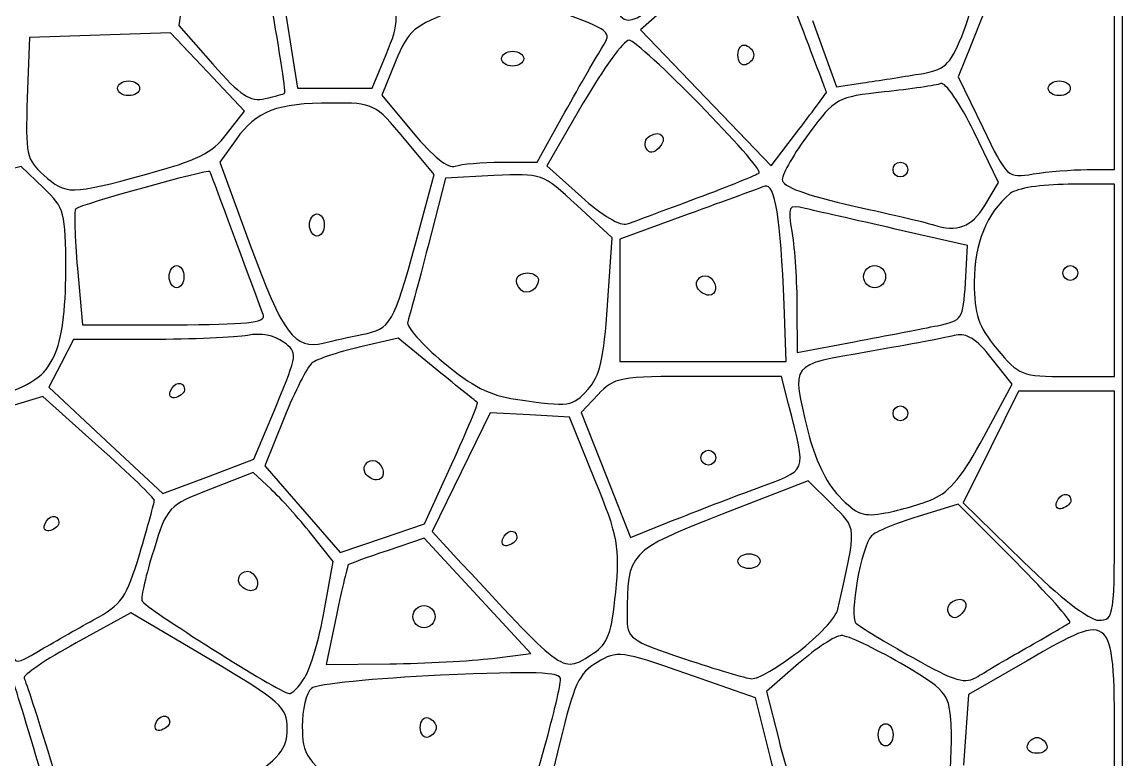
# Model space of a CAD drawing. Extents: x 1 to 601, y -4 to 449.
# Drawn here: x 489.2 to 600.9, y 141.7 to 216.6 of the extents above; entities that cross this region are included whole.
import ezdxf

# ---------------------------------------------------------------- set-up
doc = ezdxf.new("R2010")
doc.units = 0
doc.layers.get('0').update_dxf_attribs({"linetype": 'CONTINUOUS'})

msp = doc.modelspace()

# ---------------------------------------------------------------- linework, layer by layer
at = {"color": 7}
for points in [[(0.875971, 224.12403), (0.875971, 449.124032), (300.87597, 449.124032), (600.87597, 449.124032), (600.87597, 224.12403), (600.87597, -0.87597), (300.87597, -0.87597), (0.875971, -0.87597)], [(537.87576, 212.87403)], [(561.87576, 213.24903)], [(580.233173, 211.304123)], [(498.87597, 209.87403)], [(515.84289, 209.37249)], [(570.8703, 209.446987)], [(593.37597, 209.87403)], [(552.57339, 203.75688)], [(537.87276, 202.37403)], [(501.824895, 201.154905)], [(577.62597, 201.62403)], [(597.31347, 201.615765)], [(557.731597, 198.735458)], [(586.938015, 197.969415)], [(518.37597, 195.99903)], [(594.87597, 191.12403)], [(504.12597, 190.74903)], [(574.62597, 190.74903)], [(539.85558, 189.394417)], [(557.783003, 189.572205)], [(513.692633, 186.81153)], [(582.125963, 185.773477)], [(523.69665, 184.875667)], [(492.43881, 182.68542)], [(504.23847, 179.08653)], [(546.647535, 179.31153)], [(577.62597, 176.87403)], [(558.12597, 172.37403)], [(524.033002, 170.822205)], [(563.55159, 169.192305)], [(581.75097, 168.214095)], [(594.23847, 167.83653)], [(600.12597, 167.49903)], [(491.48847, 165.58653)], [(537.98847, 164.08653)], [(561.87597, 161.87403)], [(511.283002, 159.572205)], [(583.32339, 156.50688)], [(496.449727, 155.91321)], [(528.87597, 156.24903)], [(591.50097, 153.258413)], [(536.917005, 152.010705)], [(547.205152, 152.537978)], [(568.011922, 152.67615)], [(517.898542, 150.06153)], [(502.73847, 145.33653)], [(529.62597, 144.99903)], [(576.12597, 144.24903)], [(591.269723, 143.18028)], [(600.12597, 142.323487)]]:
    msp.add_lwpolyline(points, close=True, dxfattribs=at)
for points in [[(568.29996, 216.24903), (565.735087, 222.99903), (563.02104, 222.829972)], [(505.6782, 220.37403), (505.08993, 216.24903), (508.54545, 212.331637)], [(515.41983, 220.794765), (517.17222, 209.87403), (520.961595, 209.87703), (524.75097, 209.88003), (526.157348, 213.299565), (526.157348, 213.29919)], [(554.792835, 218.270745), (551.980665, 215.79246), (558.615712, 208.890367), (565.25076, 201.988282), (568.06326, 205.69161)], [(569.449793, 216.758738), (571.891605, 210.011445), (574.571288, 210.417615)], [(597.31347, 201.615772), (600.12597, 201.624023), (600.12597, 209.499023), (600.12597, 217.374023), (593.457405, 217.374023), (586.78884, 217.374023), (585.52014, 214.203225), (584.251432, 211.032428), (586.74207, 205.884037)], [(509.95941, 205.213687), (511.770007, 207.561525), (508.01964, 211.530278), (504.269272, 215.49903), (497.10213, 215.260755), (489.934995, 215.022487), (489.717982, 208.885755)], [(527.115817, 212.601562), (525.70434, 209.162197), (528.893857, 205.352662)], [(546.171855, 208.377338), (542.46069, 202.005645), (545.98083, 198.846413)], [(537.87276, 202.37403), (541.496872, 202.37403), (544.310752, 207.43653)], [(510.917228, 204.681967), (509.282175, 202.385745), (512.35911, 193.942387)], [(529.128413, 194.066752), (531.047588, 201.134475), (528.016943, 204.754252)], [(586.938015, 197.969415), (588.323467, 200.3148), (585.819772, 205.490198)], [(491.36988, 199.754865), (489.11379, 201.916335), (482.166998, 200.241622)], [(537.095235, 201.004477), (532.1895, 200.759917), (530.41506, 193.879477)], [(600.12597, 190.37403), (600.12597, 200.12403), (595.394318, 200.12403)], [(548.63877, 187.84746), (549.096968, 194.695897), (545.548973, 197.97246)], [(556.81347, 197.082127), (549.87597, 194.54043), (549.87597, 188.33223), (549.87597, 182.12403), (558.328043, 182.12403), (566.780123, 182.12403), (566.56011, 187.93653)], [(584.97417, 190.116097), (585.197378, 193.922617), (577.84917, 195.58851)], [(494.815358, 191.584965), (495.332865, 185.87403), (504.68466, 185.87403)], [(595.30557, 180.62403), (600.12597, 180.62403), (600.12597, 190.37403)], [(567.867713, 187.651635), (567.875963, 183.05424), (573.688463, 184.145805)], [(502.17648, 184.37403), (494.41449, 184.37403), (493.161142, 181.950315), (491.907787, 179.526607), (497.701125, 174.131917), (503.494463, 168.737227), (508.11426, 170.47395), (512.73405, 172.210672), (514.975913, 177.614947)], [(531.308857, 181.296427), (527.366745, 184.521428), (523.433857, 183.599513)], [(586.857877, 174.504772), (589.714778, 179.842875), (587.607877, 182.510587)], [(567.021848, 177.81153), (566.318152, 180.62403), (557.852797, 180.62403)], [(547.671705, 178.797712), (545.955968, 176.971395), (548.45733, 170.624227), (550.958685, 164.27706), (554.729828, 165.78954)], [(600.12597, 167.49903), (600.12597, 179.12403), (595.244827, 179.12403), (590.363692, 179.12403), (587.561685, 173.461268), (584.75967, 167.798505), (590.843085, 161.836268)], [(496.958122, 173.512875), (491.290275, 178.585575), (486.797287, 177.22521)], [(547.363575, 170.12403), (544.77384, 176.49903), (540.740902, 176.719005), (536.707972, 176.93898), (533.76612, 170.90511), (530.824275, 164.87124), (533.78112, 161.685135)], [(515.80128, 176.417588), (513.84783, 171.537953), (517.665773, 167.148368), (521.483722, 162.758775), (525.77322, 164.207362), (530.062717, 165.65595), (532.839825, 171.769507)], [(514.470945, 169.180733), (512.66664, 170.862428), (508.309972, 169.174905)], [(571.40952, 167.64693), (569.00097, 170.044838), (560.266575, 166.63119)], [(590.08026, 161.794275), (584.239507, 167.669483), (580.171935, 166.410953)], [(519.871545, 156.789195), (520.787392, 161.829368), (518.531317, 164.664195)], [(536.917005, 152.010705), (540.83304, 152.49903), (535.417005, 158.354235), (530.00097, 164.20944), (526.25097, 162.933097)], [(508.153455, 151.946445), (500.221568, 156.643868), (494.664975, 153.576563)], [(521.111108, 156.392587), (520.059135, 151.37403), (526.530053, 151.448205)], [(568.022085, 151.473457), (564.793193, 148.636838), (566.015115, 143.772338)], [(591.248025, 151.773945), (585.302122, 148.344353), (584.76522, 141.183023)], [(565.058445, 142.469355), (563.675273, 147.99903), (556.694678, 150.431115)], [(543.791415, 143.470028), (542.134395, 136.596645), (544.317683, 133.86036)], [(492.047708, 141.822653), (494.412728, 134.146268), (500.206845, 134.613247)]]:
    msp.add_lwpolyline(points, dxfattribs=at)
for points in [[(515.84289, 209.37249), (516.12798, 209.752252), (512.644882, 229.355115), (512.216137, 229.783867)], [(526.157348, 213.29919), (527.552565, 216.691598), (527.55024, 216.768878), (525.864413, 223.042043)], [(548.044672, 223.360778), (549.652995, 215.43822), (550.142782, 215.202645), (555.242482, 219.898845)], [(584.60253, 215.141745), (585.654233, 217.687132), (585.810975, 218.96646), (585.25068, 220.431893)], [(533.350717, 217.854195), (528.89415, 216.178837), (528.419947, 215.779342), (527.115817, 212.601562)], [(548.14179, 214.080052), (549.115695, 215.593837), (548.925352, 215.746275), (543.66654, 217.664272)], [(570.8703, 209.446988), (570.8673, 209.475638), (569.710642, 212.53653), (568.29996, 216.24903)], [(550.816995, 214.74903), (550.303305, 214.74903), (548.212995, 211.881765), (546.171855, 208.377338)], [(564.033052, 201.281115), (564.55071, 201.798765), (551.842612, 214.74903), (550.816995, 214.74903)], [(580.233173, 211.304123), (582.900038, 211.733677), (583.362053, 212.139465), (584.60253, 215.141745)], [(537.87576, 212.87403), (537.87576, 213.28653), (538.38201, 213.62403), (539.00076, 213.62403)], [(539.00076, 213.62403), (539.61951, 213.62403), (540.12576, 213.28653), (540.12576, 212.87403)], [(544.310752, 207.43653), (545.858385, 210.220905), (547.58235, 213.210487), (548.14179, 214.080052)], [(561.87576, 213.24903), (561.87576, 213.936532), (562.238572, 214.378095), (562.68201, 214.230277)], [(562.68201, 214.230277), (563.125447, 214.082468), (563.48826, 213.640905), (563.48826, 213.24903)], [(508.54545, 212.331637), (511.414335, 209.079292), (512.319023, 208.484842), (513.874433, 208.830097)], [(539.00076, 212.12403), (538.38201, 212.12403), (537.87576, 212.46153), (537.87576, 212.87403)], [(540.12576, 212.87403), (540.12576, 212.46153), (539.61951, 212.12403), (539.00076, 212.12403)], [(562.68201, 212.267783), (562.238572, 212.119965), (561.87576, 212.561528), (561.87576, 213.24903)], [(563.48826, 213.24903), (563.48826, 212.857155), (563.125447, 212.415593), (562.68201, 212.267783)], [(574.571288, 210.417615), (576.045113, 210.64101), (578.59296, 211.039935), (580.233173, 211.304123)], [(498.87597, 209.87403), (498.87597, 210.28653), (499.38222, 210.62403), (500.00097, 210.62403)], [(500.00097, 210.62403), (500.61972, 210.62403), (501.12597, 210.28653), (501.12597, 209.87403)], [(582.476722, 210.343507), (582.015075, 210.166358), (579.431197, 209.785155), (576.734775, 209.49639)], [(585.819772, 205.490198), (584.442735, 208.336665), (582.938362, 210.520658), (582.476722, 210.343507)], [(593.37597, 209.87403), (593.37597, 210.28653), (593.88222, 210.62403), (594.50097, 210.62403)], [(594.50097, 210.62403), (595.11972, 210.62403), (595.62597, 210.28653), (595.62597, 209.87403)], [(489.717982, 208.885755), (489.515115, 203.148983), (489.623175, 202.640595), (491.37597, 201.08523)], [(500.00097, 209.12403), (499.38222, 209.12403), (498.87597, 209.46153), (498.87597, 209.87403)], [(501.12597, 209.87403), (501.12597, 209.46153), (500.61972, 209.12403), (500.00097, 209.12403)], [(513.874433, 208.830097), (514.904835, 209.058817), (515.790645, 209.302897), (515.84289, 209.37249)], [(568.06326, 205.69161), (569.610135, 207.728437), (570.8733, 209.41836), (570.8703, 209.446987)], [(576.734775, 209.49639), (571.954342, 208.984448), (571.764195, 208.88031), (569.104072, 205.31718)], [(594.50097, 209.12403), (593.88222, 209.12403), (593.37597, 209.46153), (593.37597, 209.87403)], [(595.62597, 209.87403), (595.62597, 209.46153), (595.11972, 209.12403), (594.50097, 209.12403)], [(520.604955, 208.37403), (515.082045, 208.37403), (512.974193, 207.570712), (510.917228, 204.681967)], [(528.016943, 204.754252), (525.030128, 208.321672), (524.922923, 208.37403), (520.604955, 208.37403)], [(552.913635, 205.02231), (554.066745, 205.734968), (554.810737, 204.758798), (553.84812, 203.79618)], [(586.74207, 205.884037), (589.22655, 200.74836), (589.239202, 200.736727), (591.866835, 201.171578)], [(501.824895, 201.154943), (506.97549, 202.548412), (508.484752, 203.301457), (509.95941, 205.213687)], [(528.893857, 205.352662), (530.90304, 202.952917), (532.484025, 201.696877), (533.166015, 201.958582)], [(552.57339, 203.756858), (552.313852, 204.176797), (552.466965, 204.74625), (552.913635, 205.02231)], [(569.104072, 205.31718), (567.603615, 203.307375), (566.37597, 201.189578), (566.37597, 200.610968)], [(553.84812, 203.79618), (553.309485, 203.257545), (552.88998, 203.244608), (552.57339, 203.75688)], [(533.166015, 201.958582), (533.761462, 202.187077), (535.8795, 202.37403), (537.87276, 202.37403)], [(577.62597, 201.62403), (577.62597, 202.03653), (577.96347, 202.37403), (578.37597, 202.37403)], [(578.37597, 202.37403), (578.78847, 202.37403), (579.12597, 202.03653), (579.12597, 201.62403)], [(491.37597, 201.08523), (493.684867, 199.03641), (494.002087, 199.038525), (501.824895, 201.154905)], [(508.257188, 201.424185), (508.10436, 201.675472), (495.04434, 198.042405), (494.637308, 197.635372)], [(513.692633, 186.81153), (511.411665, 193.03107), (508.34088, 201.286582), (508.257188, 201.424185)], [(545.548973, 197.97246), (542.021003, 201.230527), (541.973273, 201.24765), (537.095235, 201.004477)], [(557.731597, 198.735457), (561.02094, 199.959113), (563.856592, 201.104655), (564.033052, 201.281115)], [(578.37597, 200.87403), (577.96347, 200.87403), (577.62597, 201.21153), (577.62597, 201.62403)], [(579.12597, 201.62403), (579.12597, 201.21153), (578.78847, 200.87403), (578.37597, 200.87403)], [(591.866835, 201.171578), (593.31561, 201.411345), (595.766595, 201.611228), (597.31347, 201.615765)], [(564.633638, 199.933125), (564.14817, 199.76301), (560.629095, 198.48006), (556.81347, 197.082127)], [(566.56011, 187.93653), (566.229923, 196.66002), (565.64727, 200.288325), (564.633638, 199.933125)], [(566.37597, 200.610968), (566.37597, 199.892498), (568.694497, 199.038195), (573.68847, 197.916533)], [(595.394318, 200.12403), (592.713435, 200.12403), (590.171468, 199.717702), (589.52934, 199.18653)], [(493.62597, 191.38416), (493.62597, 197.308005), (493.522275, 197.69274), (491.36988, 199.754865)], [(545.98083, 198.846413), (548.073832, 196.968), (549.957067, 195.854108), (550.62597, 196.098915)], [(589.52934, 199.18653), (587.122755, 197.195775), (585.87597, 194.127675), (585.87597, 190.196302)], [(550.62597, 196.098915), (551.24472, 196.325363), (554.442248, 197.511803), (557.731597, 198.735458)], [(568.697415, 197.67465), (566.972903, 198.076477), (566.915025, 197.966805), (567.376665, 195.17196)], [(573.68847, 197.916533), (577.710345, 197.01321), (581.33847, 196.154498), (581.75097, 196.008285)], [(581.75097, 196.008285), (584.047492, 195.194288), (585.6585, 195.803378), (586.938015, 197.969415)], [(494.637308, 197.635372), (494.450603, 197.44866), (494.530725, 194.72598), (494.815358, 191.584965)], [(518.37597, 195.99903), (518.37597, 196.61778), (518.71347, 197.12403), (519.12597, 197.12403)], [(519.12597, 197.12403), (519.53847, 197.12403), (519.87597, 196.61778), (519.87597, 195.99903)], [(577.84917, 195.58851), (573.80766, 196.504755), (569.689373, 197.443515), (568.697415, 197.67465)], [(519.12597, 194.87403), (518.71347, 194.87403), (518.37597, 195.38028), (518.37597, 195.99903)], [(519.87597, 195.99903), (519.87597, 195.38028), (519.53847, 194.87403), (519.12597, 194.87403)], [(567.376665, 195.17196), (567.642203, 193.56435), (567.863175, 190.1802), (567.867713, 187.651635)], [(512.35911, 193.942387), (515.613263, 185.012745), (516.904313, 183.28239), (519.775965, 184.001835)], [(523.69665, 184.875667), (526.624635, 185.46126), (526.93365, 185.984145), (529.128413, 194.066752)], [(530.41506, 193.879477), (529.439115, 190.095232), (528.506618, 186.62382), (528.34284, 186.165232)], [(492.43881, 182.68542), (493.225627, 184.33539), (493.62597, 187.26885), (493.62597, 191.38416)], [(504.12597, 190.74903), (504.12597, 191.36778), (504.46347, 191.87403), (504.87597, 191.87403)], [(504.87597, 191.87403), (505.28847, 191.87403), (505.62597, 191.36778), (505.62597, 190.74903)], [(539.85558, 189.394417), (539.010945, 190.23906), (539.341163, 191.12403), (540.50097, 191.12403)], [(540.50097, 191.12403), (541.11972, 191.12403), (541.62597, 190.80645), (541.62597, 190.418295)], [(557.783003, 189.572205), (557.270693, 190.401127), (558.453803, 191.296192), (559.14636, 190.603642)], [(574.62597, 190.74903), (574.62597, 191.36778), (575.13222, 191.87403), (575.75097, 191.87403)], [(575.75097, 191.87403), (576.36972, 191.87403), (576.87597, 191.36778), (576.87597, 190.74903)], [(594.87597, 191.12403), (594.87597, 191.53653), (595.21347, 191.87403), (595.62597, 191.87403)], [(595.62597, 190.37403), (595.21347, 190.37403), (594.87597, 190.71153), (594.87597, 191.12403)], [(595.62597, 191.87403), (596.03847, 191.87403), (596.37597, 191.53653), (596.37597, 191.12403)], [(596.37597, 191.12403), (596.37597, 190.71153), (596.03847, 190.37403), (595.62597, 190.37403)], [(504.87597, 189.62403), (504.46347, 189.62403), (504.12597, 190.13028), (504.12597, 190.74903)], [(505.62597, 190.74903), (505.62597, 190.13028), (505.28847, 189.62403), (504.87597, 189.62403)], [(541.62597, 190.418295), (541.62597, 189.47256), (540.454777, 188.79522), (539.85558, 189.394417)], [(559.14636, 190.603642), (559.859453, 189.89055), (559.726553, 188.87403), (558.920235, 188.87403)], [(575.75097, 189.62403), (575.13222, 189.62403), (574.62597, 190.13028), (574.62597, 190.74903)], [(576.87597, 190.74903), (576.87597, 190.13028), (576.36972, 189.62403), (575.75097, 189.62403)], [(582.12597, 185.773477), (584.669978, 186.29304), (584.757855, 186.427027), (584.97417, 190.116097)], [(585.87597, 190.196302), (585.87597, 186.859147), (586.24845, 185.763907), (588.18057, 183.41991)], [(558.920235, 188.87403), (558.53208, 188.87403), (558.020325, 189.188212), (557.783003, 189.572205)], [(546.647535, 179.31153), (547.861897, 180.648247), (548.275815, 182.422627), (548.63877, 187.84746)], [(504.68466, 185.87403), (511.849463, 185.87403), (513.956048, 186.09327), (513.692633, 186.81153)], [(528.34284, 186.165232), (528.17907, 185.706645), (529.802318, 183.86019), (531.950063, 182.061997)], [(573.688463, 184.145805), (576.885338, 184.746165), (580.682213, 185.478615), (582.125963, 185.773477)], [(512.09472, 184.795597), (510.908783, 184.563735), (506.445578, 184.37403), (502.17648, 184.37403)], [(515.734373, 184.118197), (514.825598, 184.791457), (513.415695, 185.053867), (512.09472, 184.795597)], [(519.775965, 184.001835), (520.752218, 184.246417), (522.516525, 184.639642), (523.69665, 184.875667)], [(584.037082, 184.806787), (583.231942, 184.602457), (579.266317, 183.8565), (575.224582, 183.149092)], [(587.607877, 182.510587), (586.117065, 184.39821), (585.0729, 185.069662), (584.037082, 184.806787)], [(514.975913, 177.614947), (517.188382, 182.948385), (517.198328, 183.03363), (515.734373, 184.118197)], [(523.433857, 183.599513), (521.270767, 183.092452), (519.108067, 182.367007), (518.62785, 181.98741)], [(588.18057, 183.41991), (590.405145, 180.721125), (590.65257, 180.62403), (595.30557, 180.62403)], [(485.85642, 178.25547), (490.380435, 179.88258), (491.44335, 180.597915), (492.43881, 182.68542)], [(531.950063, 182.061997), (534.845505, 179.637795), (536.746433, 178.667422), (539.30301, 178.308502)], [(575.224582, 183.149092), (566.989657, 181.70778), (567.304672, 182.11473), (568.983315, 175.086382)], [(518.62785, 181.98741), (518.14764, 181.607813), (516.875677, 179.101387), (515.80128, 176.417588)], [(535.433955, 177.97725), (535.333312, 178.029075), (533.477017, 179.522677), (531.308857, 181.296427)], [(504.23847, 179.08653), (504.560752, 180.053385), (505.589452, 180.227055), (505.68222, 179.33028)], [(557.852797, 180.62403), (549.852982, 180.62403), (549.293085, 180.523597), (547.671705, 178.797712)], [(504.83847, 178.48653), (504.34347, 178.32153), (504.07347, 178.59153), (504.23847, 179.08653)], [(505.68222, 179.33028), (505.71312, 179.031217), (505.33347, 178.65153), (504.83847, 178.48653)], [(539.30301, 178.308502), (544.879958, 177.525562), (545.045595, 177.548182), (546.647535, 179.31153)], [(532.839825, 171.769507), (534.367237, 175.131967), (535.53459, 177.925448), (535.433955, 177.97725)], [(563.55159, 169.192305), (569.130315, 171.280245), (568.837792, 170.553682), (567.021848, 177.81153)], [(577.62597, 176.87403), (577.62597, 177.28653), (577.96347, 177.62403), (578.37597, 177.62403)], [(578.37597, 177.62403), (578.78847, 177.62403), (579.12597, 177.28653), (579.12597, 176.87403)], [(578.37597, 176.12403), (577.96347, 176.12403), (577.62597, 176.46153), (577.62597, 176.87403)], [(579.12597, 176.87403), (579.12597, 176.46153), (578.78847, 176.12403), (578.37597, 176.12403)], [(568.983315, 175.086382), (569.650522, 172.292857), (570.810015, 169.867117), (572.143327, 168.47544)], [(581.75097, 168.214095), (583.370648, 168.899812), (584.80131, 170.662102), (586.857877, 174.504772)], [(502.62597, 168.05046), (502.62597, 168.264802), (500.075438, 170.72289), (496.958122, 173.512875)], [(524.033002, 170.822205), (523.520692, 171.651127), (524.703802, 172.546192), (525.39636, 171.853642)], [(558.12597, 172.37403), (558.12597, 172.78653), (558.46347, 173.12403), (558.87597, 173.12403)], [(558.87597, 171.62403), (558.46347, 171.62403), (558.12597, 171.96153), (558.12597, 172.37403)], [(558.87597, 173.12403), (559.28847, 173.12403), (559.62597, 172.78653), (559.62597, 172.37403)], [(559.62597, 172.37403), (559.62597, 171.96153), (559.28847, 171.62403), (558.87597, 171.62403)], [(525.39636, 171.853642), (526.109452, 171.14055), (525.976553, 170.12403), (525.170235, 170.12403)], [(525.170235, 170.12403), (524.78208, 170.12403), (524.270325, 170.438212), (524.033002, 170.822205)], [(549.46743, 158.725478), (549.91161, 163.317953), (549.731078, 164.296073), (547.363575, 170.12403)], [(508.309972, 169.174905), (504.012105, 167.510145), (503.93439, 167.426723), (502.551292, 162.993203)], [(518.531317, 164.664195), (517.29048, 166.223355), (515.463307, 168.255795), (514.470945, 169.180733)], [(554.729828, 165.78954), (556.803952, 166.621402), (560.773747, 168.15264), (563.55159, 169.192305)], [(594.23847, 167.83653), (594.560753, 168.803385), (595.589452, 168.977055), (595.68222, 168.08028)], [(501.137227, 162.661822), (501.956032, 165.411232), (502.62597, 167.836118), (502.62597, 168.05046)], [(572.025067, 156.98865), (573.968422, 165.653025), (574.002352, 165.065558), (571.40952, 167.64693)], [(572.143327, 168.47544), (573.955755, 166.58367), (574.615545, 166.345785), (576.875198, 166.76934)], [(576.875198, 166.76934), (578.319375, 167.040037), (580.51347, 167.690182), (581.75097, 168.214095)], [(594.83847, 167.23653), (594.34347, 167.07153), (594.07347, 167.34153), (594.23847, 167.83653)], [(595.68222, 168.08028), (595.71312, 167.781218), (595.33347, 167.40153), (594.83847, 167.23653)], [(491.48847, 165.58653), (491.810752, 166.553385), (492.839452, 166.727055), (492.93222, 165.83028)], [(560.266575, 166.63119), (550.776142, 162.922073), (550.62597, 162.761265), (550.62597, 156.30771)], [(598.526235, 155.87403), (600.090412, 155.87403), (600.12597, 156.132443), (600.12597, 167.49903)], [(492.08847, 164.98653), (491.59347, 164.82153), (491.32347, 165.09153), (491.48847, 165.58653)], [(492.93222, 165.83028), (492.96312, 165.531217), (492.58347, 165.15153), (492.08847, 164.98653)], [(580.171935, 166.410953), (577.934775, 165.718763), (575.807287, 164.836665), (575.44419, 164.45073)], [(537.98847, 164.08653), (538.310753, 165.053385), (539.339452, 165.227055), (539.43222, 164.33028)], [(539.43222, 164.33028), (539.46312, 164.031218), (539.08347, 163.65153), (538.58847, 163.48653)], [(575.44419, 164.45073), (574.398772, 163.339553), (573.146917, 156.321705), (573.86439, 155.59443)], [(538.58847, 163.48653), (538.09347, 163.32153), (537.82347, 163.59153), (537.98847, 164.08653)], [(496.449727, 155.91321), (499.348282, 157.498687), (499.788195, 158.132033), (501.137227, 162.661822)], [(502.551292, 162.993203), (501.780187, 160.521405), (501.238935, 158.214338), (501.34851, 157.866383)], [(526.25097, 162.933097), (524.18847, 162.231105), (522.42495, 161.601487), (522.332032, 161.53395)], [(561.87597, 161.87403), (561.87597, 162.28653), (562.38222, 162.62403), (563.00097, 162.62403)], [(563.00097, 162.62403), (563.61972, 162.62403), (564.12597, 162.28653), (564.12597, 161.87403)], [(511.283002, 159.572205), (510.770692, 160.401128), (511.953802, 161.296193), (512.64636, 160.603643)], [(522.332032, 161.53395), (522.239115, 161.466375), (521.689695, 159.152798), (521.111108, 156.392587)], [(533.78112, 161.685135), (544.451235, 150.187703), (544.04286, 150.465967), (547.205152, 152.537978)], [(563.00097, 161.12403), (562.38222, 161.12403), (561.87597, 161.46153), (561.87597, 161.87403)], [(564.12597, 161.87403), (564.12597, 161.46153), (563.61972, 161.12403), (563.00097, 161.12403)], [(595.585987, 155.655023), (595.770247, 155.800245), (593.292667, 158.562908), (590.08026, 161.794275)], [(590.843085, 161.836268), (594.602737, 158.151503), (597.53757, 155.87403), (598.526235, 155.87403)], [(512.64636, 160.603643), (513.359452, 159.89055), (513.226552, 158.87403), (512.420235, 158.87403)], [(512.420235, 158.87403), (512.03208, 158.87403), (511.520325, 159.188213), (511.283002, 159.572205)], [(547.205152, 152.537978), (548.675768, 153.501563), (549.06519, 154.56666), (549.46743, 158.725478)], [(501.34851, 157.866383), (501.5526, 157.218293), (515.312077, 148.53249), (516.296182, 148.43052)], [(583.32339, 156.506858), (583.063852, 156.926798), (583.216965, 157.49625), (583.663635, 157.77231)], [(583.663635, 157.77231), (584.816745, 158.484968), (585.560737, 157.508798), (584.59812, 156.54618)], [(517.898542, 150.06153), (518.47998, 150.989655), (519.36783, 154.017105), (519.871545, 156.789195)], [(528.87597, 156.24903), (528.87597, 156.86778), (529.38222, 157.37403), (530.00097, 157.37403)], [(530.00097, 157.37403), (530.61972, 157.37403), (531.12597, 156.86778), (531.12597, 156.24903)], [(568.011922, 152.67615), (570.032827, 154.21731), (571.838745, 156.157935), (572.025067, 156.98865)], [(584.59812, 156.54618), (584.059485, 156.007545), (583.63998, 155.994608), (583.32339, 156.50688)], [(600.12597, 142.323487), (600.12597, 156.936908), (600.151695, 156.909562), (591.248025, 151.773945)], [(490.871955, 152.743755), (492.180412, 153.524632), (494.690407, 154.950885), (496.449727, 155.91321)], [(530.00097, 155.12403), (529.38222, 155.12403), (528.87597, 155.63028), (528.87597, 156.24903)], [(531.12597, 156.24903), (531.12597, 155.63028), (530.61972, 155.12403), (530.00097, 155.12403)], [(550.62597, 156.30771), (550.62597, 154.0092), (550.8222, 153.86271), (556.43847, 151.968675)], [(573.86439, 155.59443), (574.219567, 155.2344), (576.81435, 153.656378), (579.63057, 152.087715)], [(591.50097, 153.258413), (593.56347, 154.431323), (595.401727, 155.5098), (595.585987, 155.655023)], [(572.37597, 154.327373), (571.75722, 154.317848), (569.797973, 153.033593), (568.022085, 151.473457)], [(578.37597, 151.511678), (575.69472, 153.069817), (572.99472, 154.336883), (572.37597, 154.327373)], [(494.664975, 153.576563), (491.608845, 151.889543), (489.2376, 150.281955), (489.395535, 150.00414)], [(586.25097, 150.180728), (587.07597, 150.700545), (589.43847, 152.08551), (591.50097, 153.258413)], [(488.099362, 152.661502), (488.47395, 151.388512), (488.607727, 151.392487), (490.871955, 152.743755)], [(516.10566, 144.882525), (516.08676, 147.08646), (515.540468, 147.571718), (508.153455, 151.946445)], [(526.530053, 151.448205), (530.089058, 151.489005), (534.763185, 151.742122), (536.917005, 152.010705)], [(556.694678, 150.431115), (549.954795, 152.779342), (549.640538, 152.81976), (547.581255, 151.603313)], [(556.43847, 151.968675), (559.635345, 150.89055), (562.720447, 149.978213), (563.294257, 149.941245)], [(563.294257, 149.941245), (563.86806, 149.90427), (565.99101, 151.134983), (568.011922, 152.67615)], [(579.63057, 152.087715), (584.063302, 149.618633), (584.95242, 149.362523), (586.25097, 150.180728)], [(547.581255, 151.603313), (545.748848, 150.520882), (545.215027, 149.375257), (543.791415, 143.470028)], [(583.49817, 145.713855), (583.266705, 148.489928), (582.940598, 148.859048), (578.37597, 151.511678)], [(490.600762, 142.156185), (489.263137, 146.607247), (488.105115, 150.331132), (488.027385, 150.43149)], [(489.395535, 150.00414), (489.55347, 149.726333), (490.746953, 146.044658), (492.047708, 141.822653)], [(516.296182, 148.43052), (516.596047, 148.39947), (517.317112, 149.133405), (517.898542, 150.06153)], [(531.68847, 150.287798), (524.985345, 149.988075), (519.079095, 149.393535), (518.56347, 148.966605)], [(543.87597, 149.88111), (543.87597, 150.633285), (541.321403, 150.71853), (531.68847, 150.287798)], [(542.273543, 143.082345), (543.154875, 146.298262), (543.87597, 149.357707), (543.87597, 149.88111)], [(518.56347, 148.966605), (518.047845, 148.539668), (517.634438, 146.797313), (517.64478, 145.0947)], [(502.73847, 145.33653), (503.060753, 146.303385), (504.089453, 146.477055), (504.18222, 145.58028)], [(503.33847, 144.73653), (502.84347, 144.57153), (502.57347, 144.84153), (502.73847, 145.33653)], [(504.18222, 145.58028), (504.21312, 145.281217), (503.83347, 144.90153), (503.33847, 144.73653)], [(529.62597, 144.99903), (529.62597, 145.686532), (529.988783, 146.128095), (530.43222, 145.980277)], [(530.43222, 145.980277), (530.875658, 145.832468), (531.23847, 145.390905), (531.23847, 144.99903)], [(576.12597, 144.24903), (576.12597, 144.86778), (576.46347, 145.37403), (576.87597, 145.37403)], [(576.87597, 145.37403), (577.28847, 145.37403), (577.62597, 144.86778), (577.62597, 144.24903)], [(583.256708, 138.81153), (583.52547, 140.977155), (583.63413, 144.083205), (583.49817, 145.713855)], [(511.06347, 138.79812), (515.477348, 142.039665), (516.123368, 142.819223), (516.10566, 144.882525)], [(517.64478, 145.0947), (517.662405, 142.19835), (517.98834, 141.728685), (522.70728, 137.800335)], [(530.43222, 144.017783), (529.988783, 143.869965), (529.62597, 144.311528), (529.62597, 144.99903)], [(531.23847, 144.99903), (531.23847, 144.607155), (530.875658, 144.165593), (530.43222, 144.017783)], [(576.87597, 143.12403), (576.46347, 143.12403), (576.12597, 143.63028), (576.12597, 144.24903)], [(577.62597, 144.24903), (577.62597, 143.63028), (577.28847, 143.12403), (576.87597, 143.12403)], [(539.086043, 136.821495), (540.32928, 137.145997), (541.0167, 138.496222), (542.273543, 143.082345)], [(566.015115, 143.772338), (566.687175, 141.096863), (567.521205, 138.44805), (567.868523, 137.886083)], [(592.25097, 142.37403), (591.563468, 142.37403), (591.121905, 142.736842), (591.269723, 143.18028)], [(591.269723, 143.18028), (591.417533, 143.623717), (591.859095, 143.98653), (592.25097, 143.98653)], [(592.25097, 143.98653), (592.642845, 143.98653), (593.084407, 143.623717), (593.232217, 143.18028)], [(593.232217, 143.18028), (593.380035, 142.736842), (592.938472, 142.37403), (592.25097, 142.37403)], [(492.178447, 132.031185), (492.895957, 133.737832), (492.643252, 135.35964), (490.600762, 142.156185)], [(566.115293, 136.613355), (566.294768, 136.79283), (565.819185, 139.42803), (565.058445, 142.469355)], [(599.18847, 130.45857), (599.902777, 130.394145), (600.12597, 133.218833), (600.12597, 142.323487)]]:
    msp.add_open_spline(points, degree=3, dxfattribs=at)

doc.saveas('drawing.dxf')
